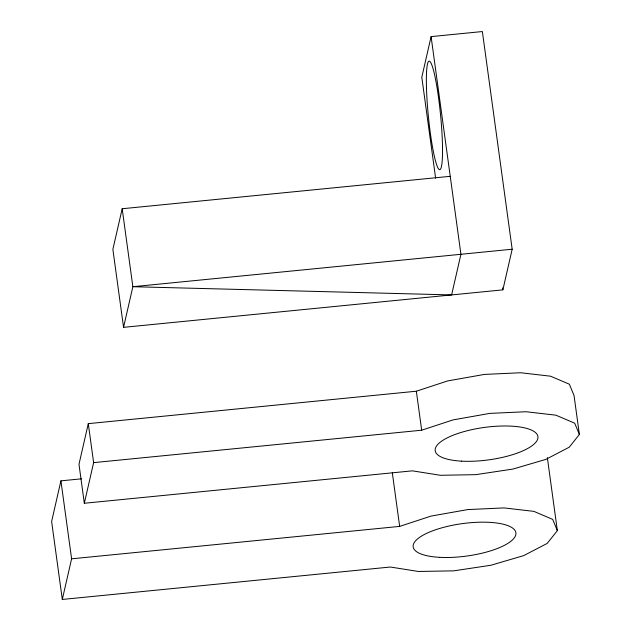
<?xml version="1.0" encoding="UTF-8"?>
<svg xmlns="http://www.w3.org/2000/svg" width="631" height="631" viewBox="0 0 631 631"><rect width="100%" height="100%" fill="white"/><g stroke="black" fill="none" stroke-linecap="round" stroke-linejoin="round"><path stroke-width="0.95" d="M450.242 176.317L122.185 208.743L112.878 249.371L123.558 327.347L502.875 289.858L512.175 249.221L482.36 31.55L431.099 36.614L421.8 77.25L435.619 178.147M81.486 478.819L60.923 480.846L51.624 521.482L62.303 599.45L390.36 567.024L418.353 571.465L453.744 570.85L490.855 565.258L523.754 555.603L547.172 543.417L557.354 530.663L547.345 457.57M88.285 423.646L78.985 464.282L84.325 503.262L412.382 470.844L440.375 475.285L475.758 474.662L512.877 469.07L545.776 459.415L569.194 447.237L579.376 434.483L574.036 395.495L569.359 384.208L550.563 376.202L520.662 372.747L484.45 374.412L447.71 380.911L416.342 391.22L88.285 423.646L93.625 462.633L84.325 503.262M123.558 327.347L132.865 286.711L122.185 208.743M62.303 599.45L71.603 558.821L60.923 480.846M93.625 462.633L421.682 430.208L453.05 419.899L489.79 413.392L526.002 411.735L555.903 415.182L574.699 423.196L579.376 434.483M71.603 558.821L399.66 526.396L431.028 516.087L467.768 509.58L503.988 507.916L533.881 511.37L552.677 519.376L557.354 530.663M512.175 249.221L132.865 286.711L451.615 294.922L460.922 254.293L431.099 36.614M502.607 287.902L502.875 289.858M416.342 391.22L421.682 430.208M392.316 472.793L399.66 526.396M461.663 461.151A51.837 16.359 -7.8 0 0 537.951 437.031A51.837 16.359 -7.8 0 0 460.046 432.779A51.837 16.359 -7.8 0 0 461.663 461.151M426.469 87.78A54.534 6.129 84.4 0 0 439.689 169.676A54.534 6.129 84.4 0 0 437.228 88.766A54.534 6.129 84.4 0 0 426.469 87.78M439.641 557.339A51.837 16.359 -7.8 0 0 515.929 533.211A51.837 16.359 -7.8 0 0 438.024 528.967A51.837 16.359 -7.8 0 0 439.641 557.339"/></g></svg>
